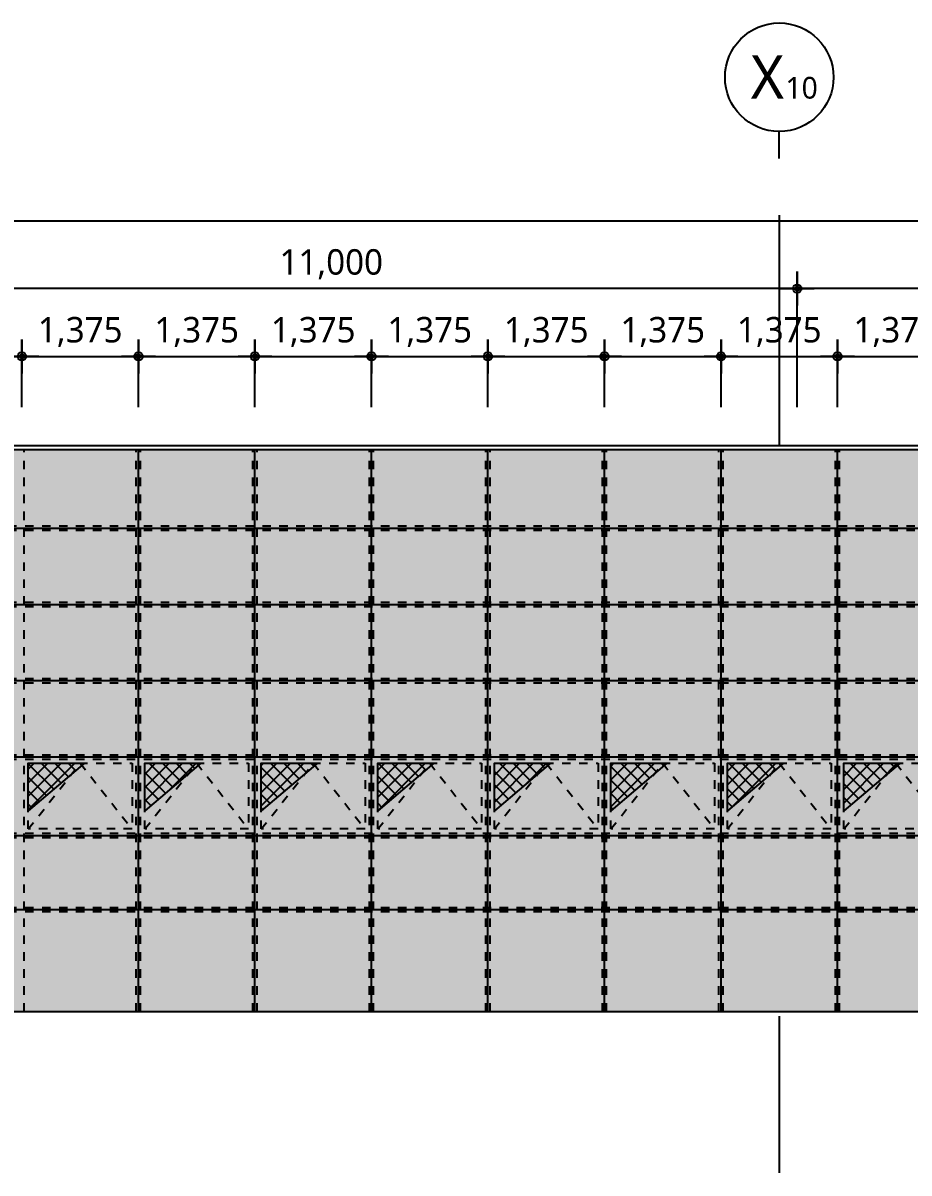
# Model space of a CAD drawing. Header units: millimetres. Extents: x 37653813 to 38677796, y 586285 to 874285.
# Drawn here: x 38646312 to 38656768, y 610018 to 623585 of the extents above; entities that cross this region are included whole.
import ezdxf
from ezdxf.enums import TextEntityAlignment as Align
from ezdxf.xclip import XClip

# ---------------------------------------------------------------- set-up
doc = ezdxf.new("R2010")
doc.units = ezdxf.units.MM
doc.header["$LTSCALE"] = 1000
doc.header["$MEASUREMENT"] = 0
doc.header["$XCLIPFRAME"] = 0
doc.header["$PDSIZE"] = -10
doc.linetypes.add('CENTER', pattern=[2, 1.25, -0.25, 0.25, -0.25])
doc.linetypes.add('HIDDEN', pattern=[2, 1, -1])
doc.layers.get('0').update_dxf_attribs({"linetype": 'CONTINUOUS'})
doc.layers.get('Defpoints').update_dxf_attribs({"color": 161, "linetype": 'CONTINUOUS'})
for name, color, linetype in [('CEN(ST)', 1, 'CENTER'), ('dim0', 7, 'CONTINUOUS'), ('hatch', 8, 'CONTINUOUS'), ('SYM(AXIS)', 7, 'CONTINUOUS'), ('TEXT(AXIS)', 2, 'CONTINUOUS'), ('WIN(커튼월)_외부', 4, 'CONTINUOUS'), ('WIN(커튼월_HID)_외부', 252, 'HIDDEN'), ('WIN_3(커튼월)_외부', 252, 'HIDDEN')]:
    doc.layers.add(name, color=color, linetype=linetype)
doc.layers.add('먹-WIN(커튼월)', color=7, linetype='CONTINUOUS', true_color=0xe0f2ff)
doc.styles.add('나눔바른고딕', font='NanumBarunGothic.ttf')
doc.dimstyles.new('A1-100', dxfattribs={"dimtxt": 3, "dimasz": 1, "dimexe": 2, "dimexo": 2, "dimgap": 1, "dimtad": 1, "dimdec": 0, "dimzin": 12, "dimdsep": 46, "dimlunit": 6, "dimtxsty": '나눔바른고딕', "dimblk1": 'DIMDOT', "dimblk2": 'DIMDOT', "dimsah": 1, "dimcen": -1, "dimdle": 2, "dimclrd": 256, "dimclre": 256, "dimclrt": 3, "dimadec": 0, "dimazin": 0, "dimtfac": 1, "dimtdec": 0, "dimtix": 1, "dimtmove": 2, "dimatfit": 3, "dimldrblk": 'DIMDOT', "dimfxl": 1, "dimtvp": 1, "dimtolj": 1, "dimtzin": 12, "dimlwd": -1, "dimlwe": -1, "dimarcsym": 0})

# ---------------------------------------------------------------- blocks, each defined once
blk = doc.blocks.new('DIMDOT')
at = {"linetype": 'Continuous'}
for p, q in [((0, -2), (0, 2)), ((-2, 0), (2, 0))]:
    blk.add_line(p, q, dxfattribs=at)
for radius in [0.5, 0.25]:
    blk.add_circle((0, 0), radius, dxfattribs=at)
blk = doc.blocks.new('*D298')
at = {"layer": 'Defpoints', "color": 0, "transparency": 16777216}
for p in [(38666236.51168856, 621251.6939037293), (38611236.51168855, 618851.693903728), (38666236.51168856, 618851.693903728)]:
    blk.add_point(p, dxfattribs=at)
at = {"layer": 'dim0', "transparency": 16777216}
for p, q in [((38611236.51168855, 619051.693903728), (38611236.51168855, 621451.6939037293)), ((38666236.51168856, 619051.693903728), (38666236.51168856, 621451.6939037293)), ((38611336.51168855, 621251.6939037293), (38666136.51168856, 621251.6939037293))]:
    blk.add_line(p, q, dxfattribs=at)
at = {"layer": 'dim0', "transparency": 16777216, "xscale": 100, "yscale": 100, "zscale": 100, "rotation": 180}
blk.add_blockref('DIMDOT', (38611236.51168855, 621251.6939037293), dxfattribs=at)
at = {"layer": 'dim0', "transparency": 16777216, "xscale": 100, "yscale": 100, "zscale": 100}
blk.add_blockref('DIMDOT', (38666236.51168856, 621251.6939037293), dxfattribs=at)
at = {"layer": 'dim0', "color": 3, "transparency": 16777216, "insert": (38638736.51168856, 621539.3499370164), "char_height": 300, "attachment_point": 5, "style": '나눔바른고딕'}
blk.add_mtext('\\A1;55,000', dxfattribs=at)
blk = doc.blocks.new('A$C2F20087E')
at = {"layer": 'SYM(AXIS)'}
blk.add_line((600.0000756429507, -3.89362685382e-05), (600.0000756434165, 299.9999610639643), dxfattribs=at)
blk.add_circle((600.0000756429507, 899.9999610637316), 600, dxfattribs=at)
blk = doc.blocks.new('*D301')
at = {"layer": 'Defpoints', "color": 0, "transparency": 16777216}
for p in [(38644449.13594546, 620451.693903728), (38644449.13594546, 618851.6939037271), (38655449.13594547, 618851.6939037277)]:
    blk.add_point(p, dxfattribs=at)
at = {"layer": 'dim0', "transparency": 16777216}
for p, q in [((38644449.13594546, 619051.6939037271), (38644449.13594546, 620651.693903728)), ((38655449.13594547, 619051.6939037277), (38655449.13594547, 620651.693903728)), ((38655349.13594547, 620451.693903728), (38644549.13594546, 620451.693903728))]:
    blk.add_line(p, q, dxfattribs=at)
at = {"layer": 'dim0', "transparency": 16777216, "xscale": 100, "yscale": 100, "zscale": 100, "rotation": 180}
blk.add_blockref('DIMDOT', (38644449.13594546, 620451.693903728), dxfattribs=at)
at = {"layer": 'dim0', "transparency": 16777216, "xscale": 100, "yscale": 100, "zscale": 100}
blk.add_blockref('DIMDOT', (38655449.13594547, 620451.693903728), dxfattribs=at)
at = {"layer": 'dim0', "color": 3, "transparency": 16777216, "insert": (38649949.13594547, 620739.3499370151), "char_height": 300, "attachment_point": 5, "style": '나눔바른고딕'}
blk.add_mtext('\\A1;11,000', dxfattribs=at)
blk = doc.blocks.new('*D302')
at = {"layer": 'Defpoints', "color": 0, "transparency": 16777216}
for p in [(38655449.13594547, 620451.693903728), (38655449.13594547, 618851.6939037271), (38666236.51168855, 618851.6939037277)]:
    blk.add_point(p, dxfattribs=at)
at = {"layer": 'dim0', "transparency": 16777216}
for p, q in [((38655449.13594547, 619051.6939037271), (38655449.13594547, 620651.693903728)), ((38666236.51168855, 619051.6939037277), (38666236.51168855, 620651.693903728)), ((38666136.51168855, 620451.693903728), (38655549.13594547, 620451.693903728))]:
    blk.add_line(p, q, dxfattribs=at)
at = {"layer": 'dim0', "transparency": 16777216, "xscale": 100, "yscale": 100, "zscale": 100, "rotation": 180}
blk.add_blockref('DIMDOT', (38655449.13594547, 620451.693903728), dxfattribs=at)
at = {"layer": 'dim0', "transparency": 16777216, "xscale": 100, "yscale": 100, "zscale": 100}
blk.add_blockref('DIMDOT', (38666236.51168855, 620451.693903728), dxfattribs=at)
at = {"layer": 'dim0', "color": 3, "transparency": 16777216, "insert": (38660842.82381701, 620739.3499370151), "char_height": 300, "attachment_point": 5, "style": '나눔바른고딕'}
blk.add_mtext('\\A1;10,787', dxfattribs=at)
blk = doc.blocks.new('A$C2DB153E7')
at = {"layer": 'hatch'}
h = blk.add_hatch(dxfattribs=at)
h.set_pattern_fill('_USER', color=252, scale=112.5, angle=45, double=1, pattern_type=0)
h.set_pattern_definition([(44.99999999999999, (-5906.3366872482, -13786.875), (-79.5495128834866, 79.5495128834866), []), (135, (-5906.3366872482, -13786.875), (-79.5495128834866, -79.5495128834866), [])])
h.paths.add_polyline_path([(662.5000000037253, 0), (-7.450580596923828e-09, -562.5), (-7.450580596923828e-09, 0)])
at = {"layer": 'hatch', "color": 252}
blk.add_lwpolyline([(662.5000000037253, 0), (-7.450580596923828e-09, -562.5), (-7.450580596923828e-09, 0)], close=True, dxfattribs=at)
blk = doc.blocks.new('A$C26893fde')
blk.add_wipeout([(8126.9086349383, 7189.999418636842), (174351.90863494674, 7189.999418636347), (174351.90863494674, 459.99941864199354), (8126.9086349383, 459.9994186424592)])
at = {"layer": '먹-WIN(커튼월)', "ltscale": 0.1}
h = blk.add_hatch(dxfattribs=at)
h.set_pattern_fill('DOTS', color=254, scale=3000)
h.set_pattern_definition([(0, (-37795372.13502173, -766752.4705113305), (93.75, 187.5), [0, -187.5])])
h.paths.add_polyline_path([(174301.9086349458, 7139.999418635969), (8176.9086349383, 7139.999418636435), (8176.9086349383, 4389.999418637832), (174301.9086349458, 4389.999418637366)])
h = blk.add_hatch(dxfattribs=at)
h.set_pattern_fill('DOTS', color=256, scale=3000)
h.set_pattern_definition([(0, (-37795372.13502173, -769452.4705113304), (93.75, 187.5), [0, -187.5])])
h.paths.add_polyline_path([(174301.9086349458, 4389.999418637482), (8176.9086349383, 4389.999418637948), (8176.9086349383, 1689.999418637948), (174301.9086349458, 1689.999418637482)])
h = blk.add_hatch(dxfattribs=at)
h.set_pattern_fill('DOTS', color=254, scale=3000)
h.set_pattern_definition([(0, (-37795372.13502173, -772202.4705113296), (93.75, 187.5), [0, -187.5])])
h.paths.add_polyline_path([(174301.9086349458, 1689.9994186369), (8176.9086349383, 1689.999418637366), (8176.9086349383, 509.9994186453987), (174301.9086349458, 509.999418644933)])
at = {"layer": 'WIN(커튼월)_외부', "ltscale": 1000}
for p, q in [((8126.9086349383, 7189.999418636551), (174351.9086349458, 7189.999418636085)), ((8126.9086349383, 7189.999418636551), (174351.9086349458, 7189.999418636085)), ((8176.9086349383, 7139.999418636551), (174301.9086349458, 7139.999418636085)), ((100239.4086349383, 509.999418644933), (100239.4086349383, 7139.999418636551)), ((101614.4086349383, 509.999418644933), (101614.4086349383, 7139.999418636551)), ((102989.4086349383, 509.999418644933), (102989.4086349383, 7139.999418636551)), ((104364.4086349383, 509.999418644933), (104364.4086349383, 7139.999418636551)), ((105739.4086349383, 509.999418644933), (105739.4086349383, 7139.999418636551)), ((107114.4086349383, 509.999418644933), (107114.4086349383, 7139.999418636551)), ((108489.4086349383, 509.999418644933), (108489.4086349383, 7139.999418636551)), ((8176.9086349383, 6214.999418638414), (174251.9086349458, 6214.999418637948)), ((8176.9086349383, 6214.999418638414), (174251.9086349458, 6214.999418637948)), ((8176.9086349383, 6214.999418638414), (174251.9086349458, 6214.999418637948)), ((8176.9086349383, 6214.999418638414), (174251.9086349458, 6214.999418637948)), ((8176.9086349383, 5314.999418638414), (174251.9086349458, 5314.999418637948)), ((8176.9086349383, 5314.999418638414), (174251.9086349458, 5314.999418637948)), ((8176.9086349383, 5314.999418638414), (174251.9086349458, 5314.999418637948)), ((8176.9086349383, 5314.999418638414), (174251.9086349458, 5314.999418637948)), ((8176.9086349383, 4414.999418638414), (174251.9086349458, 4414.999418637948)), ((8176.9086349383, 4414.999418638414), (174251.9086349458, 4414.999418637948)), ((8176.9086349383, 4414.999418638414), (174251.9086349458, 4414.999418637948)), ((8176.9086349383, 4414.999418638414), (174251.9086349458, 4414.999418637948)), ((8176.9086349383, 3514.999418638414), (174251.9086349458, 3514.999418637948)), ((8176.9086349383, 2589.999418638414), (174251.9086349458, 2589.999418637948)), ((8176.9086349383, 1714.999418638414), (174251.9086349458, 1714.999418637948)), ((8126.9086349383, 459.9994186458644), (174351.9086349458, 459.9994186453987)), ((8176.9086349383, 509.999418644933), (174301.9086349458, 509.9994186453987))]:
    blk.add_line(p, q, dxfattribs=at)
at = {"layer": 'WIN(커튼월_HID)_외부', "ltscale": 0.1}
for p, q in [((98889.4086349383, 509.999418644933), (98889.4086349383, 7139.999418636551)), ((100214.4086349383, 509.999418644933), (100214.4086349383, 7139.999418636551)), ((100264.4086349383, 509.999418644933), (100264.4086349383, 7139.999418636551)), ((101589.4086349383, 509.999418644933), (101589.4086349383, 7139.999418636551)), ((101639.4086349383, 509.999418644933), (101639.4086349383, 7139.999418636551)), ((102964.4086349383, 509.999418644933), (102964.4086349383, 7139.999418636551)), ((103014.4086349383, 509.999418644933), (103014.4086349383, 7139.999418636551)), ((104339.4086349383, 509.999418644933), (104339.4086349383, 7139.999418636551)), ((104389.4086349383, 509.999418644933), (104389.4086349383, 7139.999418636551)), ((105714.4086349383, 509.999418644933), (105714.4086349383, 7139.999418636551)), ((105764.4086349383, 509.999418644933), (105764.4086349383, 7139.999418636551)), ((107089.4086349383, 509.999418644933), (107089.4086349383, 7139.999418636551)), ((107139.4086349383, 509.999418644933), (107139.4086349383, 7139.999418636551)), ((108464.4086349383, 509.999418644933), (108464.4086349383, 7139.999418636551)), ((108514.4086349383, 509.999418644933), (108514.4086349383, 7139.999418636551)), ((8171.9086349383, 6189.999418638414), (174246.9086349458, 6189.999418637017)), ((8176.9086349383, 6239.999418638414), (174251.9086349458, 6239.999418637948)), ((8176.9086349383, 5339.999418638414), (174251.9086349458, 5339.999418637948)), ((8171.9086349383, 5289.999418638414), (174246.9086349458, 5289.999418637017)), ((8171.9086349383, 4389.999418638414), (174246.9086349458, 4389.999418637017)), ((8176.9086349383, 4439.999418638414), (174251.9086349458, 4439.999418637948)), ((8176.9086349383, 3539.999418638414), (174251.9086349458, 3539.999418637948)), ((8176.9086349383, 3489.999418638414), (174251.9086349458, 3489.999418637017)), ((8176.9086349383, 2614.999418638414), (174251.9086349458, 2614.999418637948)), ((8176.9086349383, 2564.999418638414), (174251.9086349458, 2564.999418637017)), ((8176.9086349383, 1739.999418638414), (174251.9086349458, 1739.999418637948)), ((8176.9086349383, 1689.999418638414), (174251.9086349458, 1689.999418637017))]:
    blk.add_line(p, q, dxfattribs=at)
for points in [[(98939.4086349383, 3439.999418638414), (100164.4086349383, 3439.999418638414), (100164.4086349383, 2664.999418638414), (98939.4086349383, 2664.999418638414)], [(100314.4086349383, 3439.999418638414), (101539.4086349383, 3439.999418638414), (101539.4086349383, 2664.999418638414), (100314.4086349383, 2664.999418638414)], [(101689.4086349383, 3439.999418638414), (102914.4086349383, 3439.999418638414), (102914.4086349383, 2664.999418638414), (101689.4086349383, 2664.999418638414)], [(103064.4086349383, 3439.999418638414), (104289.4086349383, 3439.999418638414), (104289.4086349383, 2664.999418638414), (103064.4086349383, 2664.999418638414)], [(104439.4086349383, 3439.999418638414), (105664.4086349383, 3439.999418638414), (105664.4086349383, 2664.999418638414), (104439.4086349383, 2664.999418638414)], [(105814.4086349383, 3439.999418638414), (107039.4086349383, 3439.999418638414), (107039.4086349383, 2664.999418638414), (105814.4086349383, 2664.999418638414)], [(107189.4086349383, 3439.999418638414), (108414.4086349383, 3439.999418638414), (108414.4086349383, 2664.999418638414), (107189.4086349383, 2664.999418638414)], [(108564.4086349383, 3439.999418638414), (109789.4086349383, 3439.999418638414), (109789.4086349383, 2664.999418638414), (108564.4086349383, 2664.999418638414)]]:
    blk.add_lwpolyline(points, close=True, dxfattribs=at)
at = {"layer": 'WIN_3(커튼월)_외부', "ltscale": 0.1}
for points in [[(98939.4086349383, 2664.999418638414), (99551.9086349383, 3439.999418638414), (100164.4086349383, 2664.999418638414)], [(100314.4086349383, 2664.999418638414), (100926.9086349383, 3439.999418638414), (101539.4086349383, 2664.999418638414)], [(101689.4086349383, 2664.999418638414), (102301.9086349383, 3439.999418638414), (102914.4086349383, 2664.999418638414)], [(103064.4086349383, 2664.999418638414), (103676.9086349383, 3439.999418638414), (104289.4086349383, 2664.999418638414)], [(104439.4086349383, 2664.999418638414), (105051.9086349383, 3439.999418638414), (105664.4086349383, 2664.999418638414)], [(105814.4086349383, 2664.999418638414), (106426.9086349383, 3439.999418638414), (107039.4086349383, 2664.999418638414)], [(107189.4086349383, 2664.999418638414), (107801.9086349383, 3439.999418638414), (108414.4086349383, 2664.999418638414)], [(108564.4086349383, 2664.999418638414), (109176.9086349383, 3439.999418638414), (109789.4086349383, 2664.999418638414)]]:
    blk.add_lwpolyline(points, dxfattribs=at)
at = {"ltscale": 0.1}
for p in [(98939.40863494575, 3439.999418638414), (100314.4086349458, 3439.999418638414), (101689.4086349458, 3439.999418638414), (103064.4086349458, 3439.999418638414), (104439.4086349458, 3439.999418638414), (105814.4086349458, 3439.999418638414), (107189.4086349458, 3439.999418638414), (108564.4086349458, 3439.999418638414)]:
    blk.add_blockref('A$C2DB153E7', p, dxfattribs=at)
blk = doc.blocks.new('*D530')
at = {"layer": 'Defpoints', "color": 0, "transparency": 16777216}
for p in [(38646299.01168856, 619651.6939037273), (38644924.01168856, 618851.6939037273), (38646299.01168856, 618851.6939040055)]:
    blk.add_point(p, dxfattribs=at)
at = {"layer": 'dim0', "transparency": 16777216}
for p, q in [((38644924.01168856, 619051.6939037273), (38644924.01168856, 619851.6939037273)), ((38646299.01168856, 619051.6939040055), (38646299.01168856, 619851.6939037273)), ((38645024.01168856, 619651.6939037273), (38646199.01168856, 619651.6939037273))]:
    blk.add_line(p, q, dxfattribs=at)
at = {"layer": 'dim0', "transparency": 16777216, "xscale": 100, "yscale": 100, "zscale": 100, "rotation": 180}
blk.add_blockref('DIMDOT', (38644924.01168856, 619651.6939037273), dxfattribs=at)
at = {"layer": 'dim0', "transparency": 16777216, "xscale": 100, "yscale": 100, "zscale": 100}
blk.add_blockref('DIMDOT', (38646299.01168856, 619651.6939037273), dxfattribs=at)
at = {"layer": 'dim0', "color": 3, "transparency": 16777216, "insert": (38645611.51168856, 619939.5579813973), "char_height": 300, "attachment_point": 5, "style": '나눔바른고딕'}
blk.add_mtext('\\A1;1,375', dxfattribs=at)
blk = doc.blocks.new('*D531')
at = {"layer": 'Defpoints', "color": 0, "transparency": 16777216}
for p in [(38646299.01168856, 619651.6939037273), (38644924.01168856, 618851.6939037273), (38646299.01168856, 618851.6939040055)]:
    blk.add_point(p, dxfattribs=at)
at = {"layer": 'dim0', "transparency": 16777216}
for p, q in [((38644924.01168856, 619051.6939037273), (38644924.01168856, 619851.6939037273)), ((38646299.01168856, 619051.6939040055), (38646299.01168856, 619851.6939037273)), ((38645024.01168856, 619651.6939037273), (38646199.01168856, 619651.6939037273))]:
    blk.add_line(p, q, dxfattribs=at)
at = {"layer": 'dim0', "transparency": 16777216, "xscale": 100, "yscale": 100, "zscale": 100, "rotation": 180}
blk.add_blockref('DIMDOT', (38644924.01168856, 619651.6939037273), dxfattribs=at)
at = {"layer": 'dim0', "transparency": 16777216, "xscale": 100, "yscale": 100, "zscale": 100}
blk.add_blockref('DIMDOT', (38646299.01168856, 619651.6939037273), dxfattribs=at)
at = {"layer": 'dim0', "color": 3, "transparency": 16777216, "insert": (38645611.51168856, 619939.5579813973), "char_height": 300, "attachment_point": 5, "style": '나눔바른고딕'}
blk.add_mtext('\\A1;1,375', dxfattribs=at)
blk = doc.blocks.new('*D490')
at = {"layer": 'Defpoints', "color": 0, "transparency": 16777216}
for p in [(38647674.01168856, 619651.6939037273), (38646299.01168856, 618851.6939037273), (38647674.01168856, 618851.6939040055)]:
    blk.add_point(p, dxfattribs=at)
at = {"layer": 'dim0', "transparency": 16777216}
for p, q in [((38646299.01168856, 619051.6939037273), (38646299.01168856, 619851.6939037273)), ((38647674.01168856, 619051.6939040055), (38647674.01168856, 619851.6939037273)), ((38646399.01168856, 619651.6939037273), (38647574.01168856, 619651.6939037273))]:
    blk.add_line(p, q, dxfattribs=at)
at = {"layer": 'dim0', "transparency": 16777216, "xscale": 100, "yscale": 100, "zscale": 100, "rotation": 180}
blk.add_blockref('DIMDOT', (38646299.01168856, 619651.6939037273), dxfattribs=at)
at = {"layer": 'dim0', "transparency": 16777216, "xscale": 100, "yscale": 100, "zscale": 100}
blk.add_blockref('DIMDOT', (38647674.01168856, 619651.6939037273), dxfattribs=at)
at = {"layer": 'dim0', "color": 3, "transparency": 16777216, "insert": (38646986.51168856, 619939.5579813973), "char_height": 300, "attachment_point": 5, "style": '나눔바른고딕'}
blk.add_mtext('\\A1;1,375', dxfattribs=at)
blk = doc.blocks.new('*D491')
at = {"layer": 'Defpoints', "color": 0, "transparency": 16777216}
for p in [(38647674.01168856, 619651.6939037273), (38646299.01168856, 618851.6939037273), (38647674.01168856, 618851.6939040055)]:
    blk.add_point(p, dxfattribs=at)
at = {"layer": 'dim0', "transparency": 16777216}
for p, q in [((38646299.01168856, 619051.6939037273), (38646299.01168856, 619851.6939037273)), ((38647674.01168856, 619051.6939040055), (38647674.01168856, 619851.6939037273)), ((38646399.01168856, 619651.6939037273), (38647574.01168856, 619651.6939037273))]:
    blk.add_line(p, q, dxfattribs=at)
at = {"layer": 'dim0', "transparency": 16777216, "xscale": 100, "yscale": 100, "zscale": 100, "rotation": 180}
blk.add_blockref('DIMDOT', (38646299.01168856, 619651.6939037273), dxfattribs=at)
at = {"layer": 'dim0', "transparency": 16777216, "xscale": 100, "yscale": 100, "zscale": 100}
blk.add_blockref('DIMDOT', (38647674.01168856, 619651.6939037273), dxfattribs=at)
at = {"layer": 'dim0', "color": 3, "transparency": 16777216, "insert": (38646986.51168856, 619939.5579813973), "char_height": 300, "attachment_point": 5, "style": '나눔바른고딕'}
blk.add_mtext('\\A1;1,375', dxfattribs=at)
blk = doc.blocks.new('*D492')
at = {"layer": 'Defpoints', "color": 0, "transparency": 16777216}
for p in [(38649049.01168856, 619651.6939037273), (38647674.01168856, 618851.6939037273), (38649049.01168856, 618851.6939040055)]:
    blk.add_point(p, dxfattribs=at)
at = {"layer": 'dim0', "transparency": 16777216}
for p, q in [((38647674.01168856, 619051.6939037273), (38647674.01168856, 619851.6939037273)), ((38649049.01168856, 619051.6939040055), (38649049.01168856, 619851.6939037273)), ((38647774.01168856, 619651.6939037273), (38648949.01168856, 619651.6939037273))]:
    blk.add_line(p, q, dxfattribs=at)
at = {"layer": 'dim0', "transparency": 16777216, "xscale": 100, "yscale": 100, "zscale": 100, "rotation": 180}
blk.add_blockref('DIMDOT', (38647674.01168856, 619651.6939037273), dxfattribs=at)
at = {"layer": 'dim0', "transparency": 16777216, "xscale": 100, "yscale": 100, "zscale": 100}
blk.add_blockref('DIMDOT', (38649049.01168856, 619651.6939037273), dxfattribs=at)
at = {"layer": 'dim0', "color": 3, "transparency": 16777216, "insert": (38648361.51168856, 619939.5579813973), "char_height": 300, "attachment_point": 5, "style": '나눔바른고딕'}
blk.add_mtext('\\A1;1,375', dxfattribs=at)
blk = doc.blocks.new('*D493')
at = {"layer": 'Defpoints', "color": 0, "transparency": 16777216}
for p in [(38649049.01168856, 619651.6939037273), (38647674.01168856, 618851.6939037273), (38649049.01168856, 618851.6939040055)]:
    blk.add_point(p, dxfattribs=at)
at = {"layer": 'dim0', "transparency": 16777216}
for p, q in [((38647674.01168856, 619051.6939037273), (38647674.01168856, 619851.6939037273)), ((38649049.01168856, 619051.6939040055), (38649049.01168856, 619851.6939037273)), ((38647774.01168856, 619651.6939037273), (38648949.01168856, 619651.6939037273))]:
    blk.add_line(p, q, dxfattribs=at)
at = {"layer": 'dim0', "transparency": 16777216, "xscale": 100, "yscale": 100, "zscale": 100, "rotation": 180}
blk.add_blockref('DIMDOT', (38647674.01168856, 619651.6939037273), dxfattribs=at)
at = {"layer": 'dim0', "transparency": 16777216, "xscale": 100, "yscale": 100, "zscale": 100}
blk.add_blockref('DIMDOT', (38649049.01168856, 619651.6939037273), dxfattribs=at)
at = {"layer": 'dim0', "color": 3, "transparency": 16777216, "insert": (38648361.51168856, 619939.5579813973), "char_height": 300, "attachment_point": 5, "style": '나눔바른고딕'}
blk.add_mtext('\\A1;1,375', dxfattribs=at)
blk = doc.blocks.new('*D494')
at = {"layer": 'Defpoints', "color": 0, "transparency": 16777216}
for p in [(38650424.01168856, 619651.6939037273), (38649049.01168856, 618851.6939037273), (38650424.01168856, 618851.6939040055)]:
    blk.add_point(p, dxfattribs=at)
at = {"layer": 'dim0', "transparency": 16777216}
for p, q in [((38649049.01168856, 619051.6939037273), (38649049.01168856, 619851.6939037273)), ((38650424.01168856, 619051.6939040055), (38650424.01168856, 619851.6939037273)), ((38649149.01168856, 619651.6939037273), (38650324.01168856, 619651.6939037273))]:
    blk.add_line(p, q, dxfattribs=at)
at = {"layer": 'dim0', "transparency": 16777216, "xscale": 100, "yscale": 100, "zscale": 100, "rotation": 180}
blk.add_blockref('DIMDOT', (38649049.01168856, 619651.6939037273), dxfattribs=at)
at = {"layer": 'dim0', "transparency": 16777216, "xscale": 100, "yscale": 100, "zscale": 100}
blk.add_blockref('DIMDOT', (38650424.01168856, 619651.6939037273), dxfattribs=at)
at = {"layer": 'dim0', "color": 3, "transparency": 16777216, "insert": (38649736.51168856, 619939.5579813973), "char_height": 300, "attachment_point": 5, "style": '나눔바른고딕'}
blk.add_mtext('\\A1;1,375', dxfattribs=at)
blk = doc.blocks.new('*D495')
at = {"layer": 'Defpoints', "color": 0, "transparency": 16777216}
for p in [(38650424.01168856, 619651.6939037273), (38649049.01168856, 618851.6939037273), (38650424.01168856, 618851.6939040055)]:
    blk.add_point(p, dxfattribs=at)
at = {"layer": 'dim0', "transparency": 16777216}
for p, q in [((38649049.01168856, 619051.6939037273), (38649049.01168856, 619851.6939037273)), ((38650424.01168856, 619051.6939040055), (38650424.01168856, 619851.6939037273)), ((38649149.01168856, 619651.6939037273), (38650324.01168856, 619651.6939037273))]:
    blk.add_line(p, q, dxfattribs=at)
at = {"layer": 'dim0', "transparency": 16777216, "xscale": 100, "yscale": 100, "zscale": 100, "rotation": 180}
blk.add_blockref('DIMDOT', (38649049.01168856, 619651.6939037273), dxfattribs=at)
at = {"layer": 'dim0', "transparency": 16777216, "xscale": 100, "yscale": 100, "zscale": 100}
blk.add_blockref('DIMDOT', (38650424.01168856, 619651.6939037273), dxfattribs=at)
at = {"layer": 'dim0', "color": 3, "transparency": 16777216, "insert": (38649736.51168856, 619939.5579813973), "char_height": 300, "attachment_point": 5, "style": '나눔바른고딕'}
blk.add_mtext('\\A1;1,375', dxfattribs=at)
blk = doc.blocks.new('*D496')
at = {"layer": 'Defpoints', "color": 0, "transparency": 16777216}
for p in [(38651799.01168856, 619651.6939037273), (38650424.01168856, 618851.6939037273), (38651799.01168856, 618851.6939040055)]:
    blk.add_point(p, dxfattribs=at)
at = {"layer": 'dim0', "transparency": 16777216}
for p, q in [((38650424.01168856, 619051.6939037273), (38650424.01168856, 619851.6939037273)), ((38651799.01168856, 619051.6939040055), (38651799.01168856, 619851.6939037273)), ((38650524.01168856, 619651.6939037273), (38651699.01168856, 619651.6939037273))]:
    blk.add_line(p, q, dxfattribs=at)
at = {"layer": 'dim0', "transparency": 16777216, "xscale": 100, "yscale": 100, "zscale": 100, "rotation": 180}
blk.add_blockref('DIMDOT', (38650424.01168856, 619651.6939037273), dxfattribs=at)
at = {"layer": 'dim0', "transparency": 16777216, "xscale": 100, "yscale": 100, "zscale": 100}
blk.add_blockref('DIMDOT', (38651799.01168856, 619651.6939037273), dxfattribs=at)
at = {"layer": 'dim0', "color": 3, "transparency": 16777216, "insert": (38651111.51168856, 619939.5579813973), "char_height": 300, "attachment_point": 5, "style": '나눔바른고딕'}
blk.add_mtext('\\A1;1,375', dxfattribs=at)
blk = doc.blocks.new('*D497')
at = {"layer": 'Defpoints', "color": 0, "transparency": 16777216}
for p in [(38651799.01168856, 619651.6939037273), (38650424.01168856, 618851.6939037273), (38651799.01168856, 618851.6939040055)]:
    blk.add_point(p, dxfattribs=at)
at = {"layer": 'dim0', "transparency": 16777216}
for p, q in [((38650424.01168856, 619051.6939037273), (38650424.01168856, 619851.6939037273)), ((38651799.01168856, 619051.6939040055), (38651799.01168856, 619851.6939037273)), ((38650524.01168856, 619651.6939037273), (38651699.01168856, 619651.6939037273))]:
    blk.add_line(p, q, dxfattribs=at)
at = {"layer": 'dim0', "transparency": 16777216, "xscale": 100, "yscale": 100, "zscale": 100, "rotation": 180}
blk.add_blockref('DIMDOT', (38650424.01168856, 619651.6939037273), dxfattribs=at)
at = {"layer": 'dim0', "transparency": 16777216, "xscale": 100, "yscale": 100, "zscale": 100}
blk.add_blockref('DIMDOT', (38651799.01168856, 619651.6939037273), dxfattribs=at)
at = {"layer": 'dim0', "color": 3, "transparency": 16777216, "insert": (38651111.51168856, 619939.5579813973), "char_height": 300, "attachment_point": 5, "style": '나눔바른고딕'}
blk.add_mtext('\\A1;1,375', dxfattribs=at)
blk = doc.blocks.new('*D498')
at = {"layer": 'Defpoints', "color": 0, "transparency": 16777216}
for p in [(38653174.01168856, 619651.6939037273), (38651799.01168856, 618851.6939037273), (38653174.01168856, 618851.6939040055)]:
    blk.add_point(p, dxfattribs=at)
at = {"layer": 'dim0', "transparency": 16777216}
for p, q in [((38651799.01168856, 619051.6939037273), (38651799.01168856, 619851.6939037273)), ((38653174.01168856, 619051.6939040055), (38653174.01168856, 619851.6939037273)), ((38651899.01168856, 619651.6939037273), (38653074.01168856, 619651.6939037273))]:
    blk.add_line(p, q, dxfattribs=at)
at = {"layer": 'dim0', "transparency": 16777216, "xscale": 100, "yscale": 100, "zscale": 100, "rotation": 180}
blk.add_blockref('DIMDOT', (38651799.01168856, 619651.6939037273), dxfattribs=at)
at = {"layer": 'dim0', "transparency": 16777216, "xscale": 100, "yscale": 100, "zscale": 100}
blk.add_blockref('DIMDOT', (38653174.01168856, 619651.6939037273), dxfattribs=at)
at = {"layer": 'dim0', "color": 3, "transparency": 16777216, "insert": (38652486.51168856, 619939.5579813973), "char_height": 300, "attachment_point": 5, "style": '나눔바른고딕'}
blk.add_mtext('\\A1;1,375', dxfattribs=at)
blk = doc.blocks.new('*D499')
at = {"layer": 'Defpoints', "color": 0, "transparency": 16777216}
for p in [(38653174.01168856, 619651.6939037273), (38651799.01168856, 618851.6939037273), (38653174.01168856, 618851.6939040055)]:
    blk.add_point(p, dxfattribs=at)
at = {"layer": 'dim0', "transparency": 16777216}
for p, q in [((38651799.01168856, 619051.6939037273), (38651799.01168856, 619851.6939037273)), ((38653174.01168856, 619051.6939040055), (38653174.01168856, 619851.6939037273)), ((38651899.01168856, 619651.6939037273), (38653074.01168856, 619651.6939037273))]:
    blk.add_line(p, q, dxfattribs=at)
at = {"layer": 'dim0', "transparency": 16777216, "xscale": 100, "yscale": 100, "zscale": 100, "rotation": 180}
blk.add_blockref('DIMDOT', (38651799.01168856, 619651.6939037273), dxfattribs=at)
at = {"layer": 'dim0', "transparency": 16777216, "xscale": 100, "yscale": 100, "zscale": 100}
blk.add_blockref('DIMDOT', (38653174.01168856, 619651.6939037273), dxfattribs=at)
at = {"layer": 'dim0', "color": 3, "transparency": 16777216, "insert": (38652486.51168856, 619939.5579813973), "char_height": 300, "attachment_point": 5, "style": '나눔바른고딕'}
blk.add_mtext('\\A1;1,375', dxfattribs=at)
blk = doc.blocks.new('*D502')
at = {"layer": 'Defpoints', "color": 0, "transparency": 16777216}
for p in [(38654549.01168856, 619651.6939037273), (38653174.01168856, 618851.6939037273), (38654549.01168856, 618851.6939040055)]:
    blk.add_point(p, dxfattribs=at)
at = {"layer": 'dim0', "transparency": 16777216}
for p, q in [((38653174.01168856, 619051.6939037273), (38653174.01168856, 619851.6939037273)), ((38654549.01168856, 619051.6939040055), (38654549.01168856, 619851.6939037273)), ((38653274.01168856, 619651.6939037273), (38654449.01168856, 619651.6939037273))]:
    blk.add_line(p, q, dxfattribs=at)
at = {"layer": 'dim0', "transparency": 16777216, "xscale": 100, "yscale": 100, "zscale": 100, "rotation": 180}
blk.add_blockref('DIMDOT', (38653174.01168856, 619651.6939037273), dxfattribs=at)
at = {"layer": 'dim0', "transparency": 16777216, "xscale": 100, "yscale": 100, "zscale": 100}
blk.add_blockref('DIMDOT', (38654549.01168856, 619651.6939037273), dxfattribs=at)
at = {"layer": 'dim0', "color": 3, "transparency": 16777216, "insert": (38653861.51168856, 619939.5579813973), "char_height": 300, "attachment_point": 5, "style": '나눔바른고딕'}
blk.add_mtext('\\A1;1,375', dxfattribs=at)
blk = doc.blocks.new('*D503')
at = {"layer": 'Defpoints', "color": 0, "transparency": 16777216}
for p in [(38654549.01168856, 619651.6939037273), (38653174.01168856, 618851.6939037273), (38654549.01168856, 618851.6939040055)]:
    blk.add_point(p, dxfattribs=at)
at = {"layer": 'dim0', "transparency": 16777216}
for p, q in [((38653174.01168856, 619051.6939037273), (38653174.01168856, 619851.6939037273)), ((38654549.01168856, 619051.6939040055), (38654549.01168856, 619851.6939037273)), ((38653274.01168856, 619651.6939037273), (38654449.01168856, 619651.6939037273))]:
    blk.add_line(p, q, dxfattribs=at)
at = {"layer": 'dim0', "transparency": 16777216, "xscale": 100, "yscale": 100, "zscale": 100, "rotation": 180}
blk.add_blockref('DIMDOT', (38653174.01168856, 619651.6939037273), dxfattribs=at)
at = {"layer": 'dim0', "transparency": 16777216, "xscale": 100, "yscale": 100, "zscale": 100}
blk.add_blockref('DIMDOT', (38654549.01168856, 619651.6939037273), dxfattribs=at)
at = {"layer": 'dim0', "color": 3, "transparency": 16777216, "insert": (38653861.51168856, 619939.5579813973), "char_height": 300, "attachment_point": 5, "style": '나눔바른고딕'}
blk.add_mtext('\\A1;1,375', dxfattribs=at)
blk = doc.blocks.new('*D504')
at = {"layer": 'Defpoints', "color": 0, "transparency": 16777216}
for p in [(38655924.01168856, 619651.6939037273), (38654549.01168856, 618851.6939037273), (38655924.01168856, 618851.6939040055)]:
    blk.add_point(p, dxfattribs=at)
at = {"layer": 'dim0', "transparency": 16777216}
for p, q in [((38654549.01168856, 619051.6939037273), (38654549.01168856, 619851.6939037273)), ((38655924.01168856, 619051.6939040055), (38655924.01168856, 619851.6939037273)), ((38654649.01168856, 619651.6939037273), (38655824.01168856, 619651.6939037273))]:
    blk.add_line(p, q, dxfattribs=at)
at = {"layer": 'dim0', "transparency": 16777216, "xscale": 100, "yscale": 100, "zscale": 100, "rotation": 180}
blk.add_blockref('DIMDOT', (38654549.01168856, 619651.6939037273), dxfattribs=at)
at = {"layer": 'dim0', "transparency": 16777216, "xscale": 100, "yscale": 100, "zscale": 100}
blk.add_blockref('DIMDOT', (38655924.01168856, 619651.6939037273), dxfattribs=at)
at = {"layer": 'dim0', "color": 3, "transparency": 16777216, "insert": (38655236.51168856, 619939.5579813973), "char_height": 300, "attachment_point": 5, "style": '나눔바른고딕'}
blk.add_mtext('\\A1;1,375', dxfattribs=at)
blk = doc.blocks.new('*D505')
at = {"layer": 'Defpoints', "color": 0, "transparency": 16777216}
for p in [(38655924.01168856, 619651.6939037273), (38654549.01168856, 618851.6939037273), (38655924.01168856, 618851.6939040055)]:
    blk.add_point(p, dxfattribs=at)
at = {"layer": 'dim0', "transparency": 16777216}
for p, q in [((38654549.01168856, 619051.6939037273), (38654549.01168856, 619851.6939037273)), ((38655924.01168856, 619051.6939040055), (38655924.01168856, 619851.6939037273)), ((38654649.01168856, 619651.6939037273), (38655824.01168856, 619651.6939037273))]:
    blk.add_line(p, q, dxfattribs=at)
at = {"layer": 'dim0', "transparency": 16777216, "xscale": 100, "yscale": 100, "zscale": 100, "rotation": 180}
blk.add_blockref('DIMDOT', (38654549.01168856, 619651.6939037273), dxfattribs=at)
at = {"layer": 'dim0', "transparency": 16777216, "xscale": 100, "yscale": 100, "zscale": 100}
blk.add_blockref('DIMDOT', (38655924.01168856, 619651.6939037273), dxfattribs=at)
at = {"layer": 'dim0', "color": 3, "transparency": 16777216, "insert": (38655236.51168856, 619939.5579813973), "char_height": 300, "attachment_point": 5, "style": '나눔바른고딕'}
blk.add_mtext('\\A1;1,375', dxfattribs=at)
blk = doc.blocks.new('*D506')
at = {"layer": 'Defpoints', "color": 0, "transparency": 16777216}
for p in [(38657299.01168856, 619651.6939037273), (38655924.01168856, 618851.6939037273), (38657299.01168856, 618851.6939040055)]:
    blk.add_point(p, dxfattribs=at)
at = {"layer": 'dim0', "transparency": 16777216}
for p, q in [((38655924.01168856, 619051.6939037273), (38655924.01168856, 619851.6939037273)), ((38657299.01168856, 619051.6939040055), (38657299.01168856, 619851.6939037273)), ((38656024.01168856, 619651.6939037273), (38657199.01168856, 619651.6939037273))]:
    blk.add_line(p, q, dxfattribs=at)
at = {"layer": 'dim0', "transparency": 16777216, "xscale": 100, "yscale": 100, "zscale": 100, "rotation": 180}
blk.add_blockref('DIMDOT', (38655924.01168856, 619651.6939037273), dxfattribs=at)
at = {"layer": 'dim0', "transparency": 16777216, "xscale": 100, "yscale": 100, "zscale": 100}
blk.add_blockref('DIMDOT', (38657299.01168856, 619651.6939037273), dxfattribs=at)
at = {"layer": 'dim0', "color": 3, "transparency": 16777216, "insert": (38656611.51168856, 619939.5579813973), "char_height": 300, "attachment_point": 5, "style": '나눔바른고딕'}
blk.add_mtext('\\A1;1,375', dxfattribs=at)
blk = doc.blocks.new('*D507')
at = {"layer": 'Defpoints', "color": 0, "transparency": 16777216}
for p in [(38657299.01168856, 619651.6939037273), (38655924.01168856, 618851.6939037273), (38657299.01168856, 618851.6939040055)]:
    blk.add_point(p, dxfattribs=at)
at = {"layer": 'dim0', "transparency": 16777216}
for p, q in [((38655924.01168856, 619051.6939037273), (38655924.01168856, 619851.6939037273)), ((38657299.01168856, 619051.6939040055), (38657299.01168856, 619851.6939037273)), ((38656024.01168856, 619651.6939037273), (38657199.01168856, 619651.6939037273))]:
    blk.add_line(p, q, dxfattribs=at)
at = {"layer": 'dim0', "transparency": 16777216, "xscale": 100, "yscale": 100, "zscale": 100, "rotation": 180}
blk.add_blockref('DIMDOT', (38655924.01168856, 619651.6939037273), dxfattribs=at)
at = {"layer": 'dim0', "transparency": 16777216, "xscale": 100, "yscale": 100, "zscale": 100}
blk.add_blockref('DIMDOT', (38657299.01168856, 619651.6939037273), dxfattribs=at)
at = {"layer": 'dim0', "color": 3, "transparency": 16777216, "insert": (38656611.51168856, 619939.5579813973), "char_height": 300, "attachment_point": 5, "style": '나눔바른고딕'}
blk.add_mtext('\\A1;1,375', dxfattribs=at)

msp = doc.modelspace()

# ---------------------------------------------------------------- linework, layer by layer
at = {"layer": 'CEN(ST)'}
for points in [[(38655236.51168855, 621318.3605703764), (38655236.51168855, 610018.3605703898)], [(38655236.51168856, 620451.693903728), (38655236.51168856, 610018.3605703932)]]:
    msp.add_lwpolyline(points, dxfattribs=at)

# ---------------------------------------------------------------- block references
at = {"xscale": 1.066666666666667, "yscale": 1.066666666666667, "zscale": 1.066666666666667}
msp.add_blockref('A$C2F20087E', (38654596.51160787, 621985.0272785763), dxfattribs=at)

# ---------------------------------------------------------------- texts
at = {"layer": 'TEXT(AXIS)', "style": '나눔바른고딕'}
for s, height, p in [('X', 512, (38655096.09368306, 622949.2770520911)), ('10', 256, (38655500.60979047, 622821.2993697172))]:
    msp.add_text(s, height=height, dxfattribs=at).set_placement(p, align=Align.MIDDLE)

# ---------------------------------------------------------------- dimensions: what is measured, and where the dimension line sits
at = {"layer": 'dim0'}
for base, p1, p2, picture, middle in [((38666236.51168856, 621251.6939037293), (38611236.51168855, 618851.693903728), (38666236.51168856, 618851.693903728), '*D298', (38638736.51168856, 621539.3499370164)), ((38646299.01168856, 619651.6939037273), (38644924.01168856, 618851.6939037273), (38646299.01168856, 618851.6939040055), '*D530', (38645611.51168856, 619939.5579813973)), ((38646299.01168856, 619651.6939037273), (38644924.01168856, 618851.6939037273), (38646299.01168856, 618851.6939040055), '*D531', (38645611.51168856, 619939.5579813973)), ((38647674.01168856, 619651.6939037273), (38646299.01168856, 618851.6939037273), (38647674.01168856, 618851.6939040055), '*D490', (38646986.51168856, 619939.5579813973)), ((38647674.01168856, 619651.6939037273), (38646299.01168856, 618851.6939037273), (38647674.01168856, 618851.6939040055), '*D491', (38646986.51168856, 619939.5579813973)), ((38649049.01168856, 619651.6939037273), (38647674.01168856, 618851.6939037273), (38649049.01168856, 618851.6939040055), '*D492', (38648361.51168856, 619939.5579813973)), ((38649049.01168856, 619651.6939037273), (38647674.01168856, 618851.6939037273), (38649049.01168856, 618851.6939040055), '*D493', (38648361.51168856, 619939.5579813973)), ((38650424.01168856, 619651.6939037273), (38649049.01168856, 618851.6939037273), (38650424.01168856, 618851.6939040055), '*D494', (38649736.51168856, 619939.5579813973)), ((38650424.01168856, 619651.6939037273), (38649049.01168856, 618851.6939037273), (38650424.01168856, 618851.6939040055), '*D495', (38649736.51168856, 619939.5579813973)), ((38651799.01168856, 619651.6939037273), (38650424.01168856, 618851.6939037273), (38651799.01168856, 618851.6939040055), '*D496', (38651111.51168856, 619939.5579813973)), ((38651799.01168856, 619651.6939037273), (38650424.01168856, 618851.6939037273), (38651799.01168856, 618851.6939040055), '*D497', (38651111.51168856, 619939.5579813973)), ((38653174.01168856, 619651.6939037273), (38651799.01168856, 618851.6939037273), (38653174.01168856, 618851.6939040055), '*D498', (38652486.51168856, 619939.5579813973)), ((38653174.01168856, 619651.6939037273), (38651799.01168856, 618851.6939037273), (38653174.01168856, 618851.6939040055), '*D499', (38652486.51168856, 619939.5579813973)), ((38654549.01168856, 619651.6939037273), (38653174.01168856, 618851.6939037273), (38654549.01168856, 618851.6939040055), '*D502', (38653861.51168856, 619939.5579813973)), ((38654549.01168856, 619651.6939037273), (38653174.01168856, 618851.6939037273), (38654549.01168856, 618851.6939040055), '*D503', (38653861.51168856, 619939.5579813973)), ((38655924.01168856, 619651.6939037273), (38654549.01168856, 618851.6939037273), (38655924.01168856, 618851.6939040055), '*D504', (38655236.51168856, 619939.5579813973)), ((38655924.01168856, 619651.6939037273), (38654549.01168856, 618851.6939037273), (38655924.01168856, 618851.6939040055), '*D505', (38655236.51168856, 619939.5579813973)), ((38657299.01168856, 619651.6939037273), (38655924.01168856, 618851.6939037273), (38657299.01168856, 618851.6939040055), '*D506', (38656611.51168856, 619939.5579813973)), ((38657299.01168856, 619651.6939037273), (38655924.01168856, 618851.6939037273), (38657299.01168856, 618851.6939040055), '*D507', (38656611.51168856, 619939.5579813973))]:
    dim = msp.add_linear_dim(base=base, p1=p1, p2=p2, dimstyle='A1-100', override={"dimscale": 100}, dxfattribs=at)
    dim.commit()
    dim.dimension.update_dxf_attribs({"geometry": picture, "text_midpoint": middle})
for base, p1, p2, picture, middle in [((38644449.13594546, 620451.693903728), (38655449.13594547, 618851.6939037277), (38644449.13594546, 618851.6939037271), '*D301', (38649949.13594547, 620739.3499370151)), ((38655449.13594547, 620451.693903728), (38666236.51168855, 618851.6939037277), (38655449.13594547, 618851.6939037271), '*D302', (38660842.82381701, 620739.3499370151))]:
    dim = msp.add_linear_dim(base=base, p1=p1, p2=p2, angle=180, dimstyle='A1-100', override={"dimscale": 100}, dxfattribs=at)
    dim.commit()
    dim.dimension.update_dxf_attribs({"geometry": picture, "text_midpoint": middle})

# ---------------------------------------------------------------- next in the draw order: block references
at = {"ltscale": 0.1}
ref = msp.add_blockref('A$C26893fde', (38547434.60305362, 611411.6944851042), dxfattribs=at)
XClip(ref).set_block_clipping_path([(62901.9086349383, 459.9994186456315), (119801.90863494575, 7709.999418645864)])

doc.saveas('drawing.dxf')
